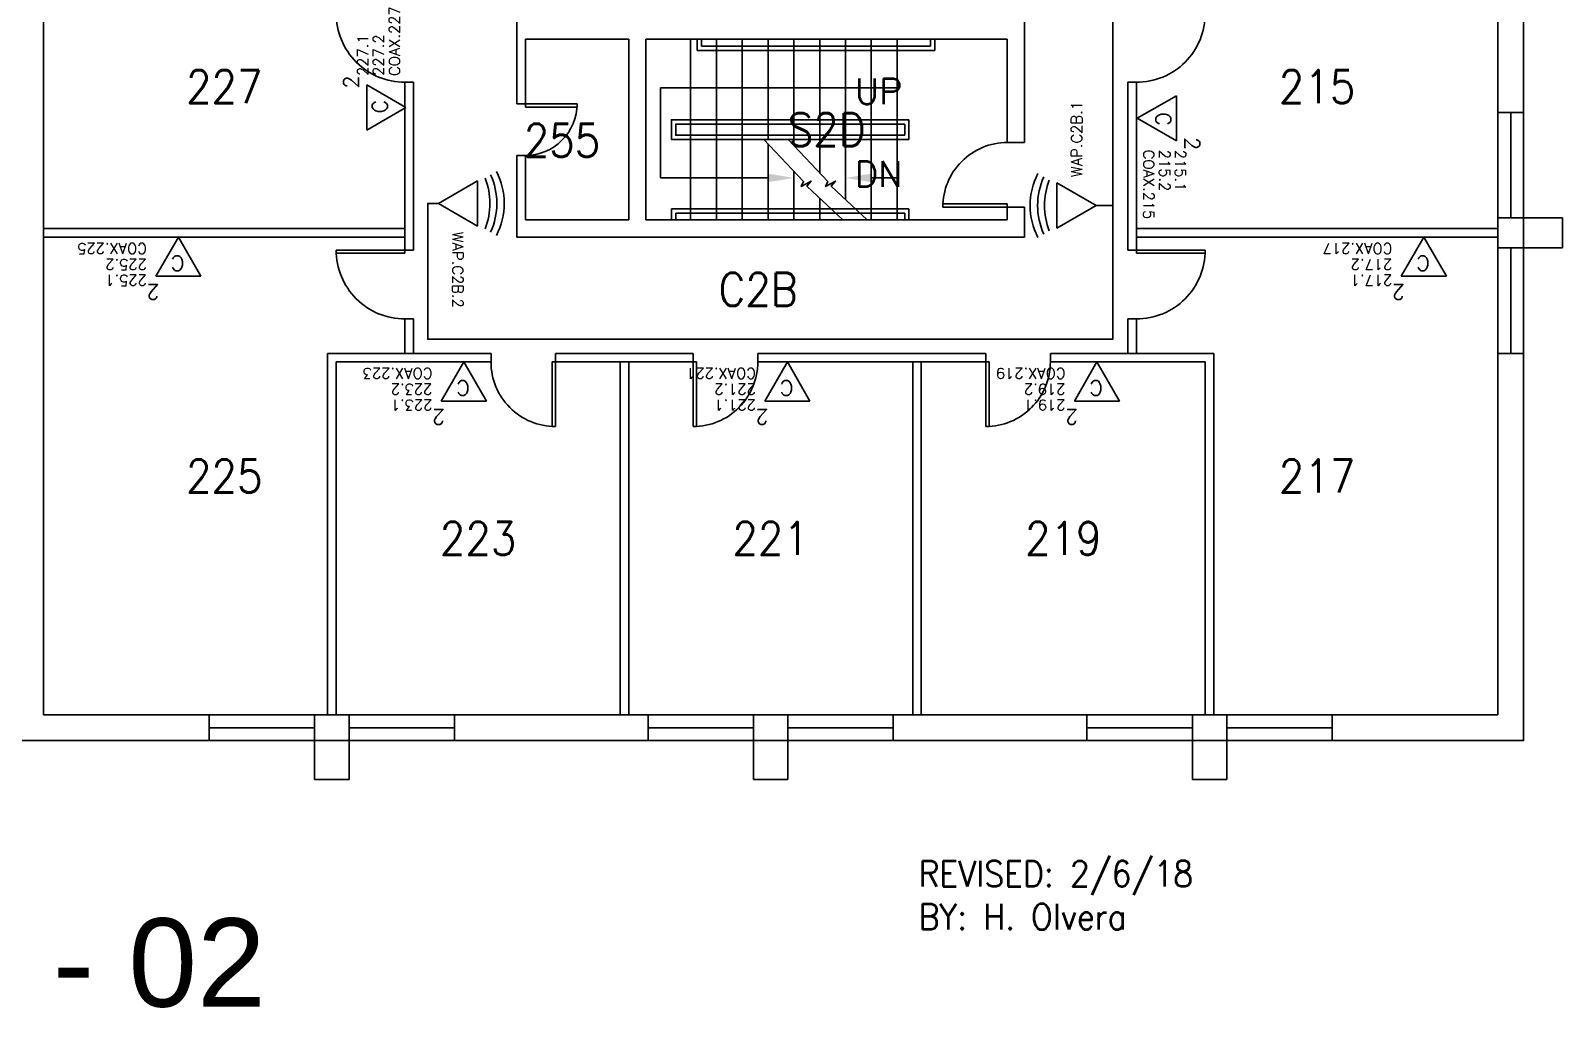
# Model space of a CAD drawing. Header units: inches. Extents: x -460 to 10305, y -938 to 5356.
# Drawn here: x 5818 to 6530, y -133 to 333 of the extents above; entities that cross this region are included whole.
import ezdxf
from ezdxf.enums import TextEntityAlignment as Align

# ---------------------------------------------------------------- set-up
doc = ezdxf.new("R2010")
doc.units = ezdxf.units.IN
doc.header["$MEASUREMENT"] = 0
doc.set_wipeout_variables(frame=1)
for name, color, linetype in [('01-0263-02-DWG-BFP-ARCH$0$SP-DOORS', 5, 'Continuous'), ('01-0263-02-DWG-BFP-ARCH$0$SP-GROSS', 30, 'Continuous'), ('01-0263-02-DWG-BFP-ARCH$0$SP-GUARDRAIL', 150, 'Continuous'), ('01-0263-02-DWG-BFP-ARCH$0$SP-PRINT_TEXT', 250, 'Continuous'), ('01-0263-02-DWG-BFP-ARCH$0$SP-RMNO', 7, 'Continuous'), ('01-0263-02-DWG-BFP-ARCH$0$SP-ROOM', 7, 'Continuous'), ('01-0263-02-DWG-BFP-ARCH$0$SP-STAIRS', 1, 'Continuous'), ('01-0263-02-DWG-BFP-ARCH$0$SP-TEXT', 72, 'Continuous'), ('01-0263-02-DWG-BFP-ARCH$0$SP-WALL', 7, 'Continuous'), ('01-0263-02-DWG-BFP-ARCH$0$SP-WINDOWS', 6, 'Continuous'), ('T-Comm-E', 1, 'Continuous'), ('T-Comm-E-Wireless', 1, 'Continuous'), ('T-Comm-Path', 40, 'Continuous')]:
    doc.layers.add(name, color=color, linetype=linetype)
doc.layers.get('01-0263-02-DWG-BFP-ARCH$0$SP-ROOM').off()
doc.styles.add('01-0263-02-DWG-BFP-ARCH$0$ARIAL', font='ARIAL', dxfattribs={"height": 0.2})
doc.styles.add('01-0263-02-DWG-BFP-ARCH$0$ROMANS', font='ROMANS.shx', dxfattribs={"width": 0.9})
doc.styles.add('01-0263-02-DWG-BFP-ARCH$0$STANDARD', font='TXT.shx', dxfattribs={"height": 12})
doc.styles.add('3-32', font='SIMPLEX.shx', dxfattribs={"height": 9})

# ---------------------------------------------------------------- blocks, each defined once
blk = doc.blocks.new('01-0263-02-DWG-BFP-ARCH$0$DOR00')
at = {"color": 0}
for p, q in [((0, 1), (0, 0)), ((1, 0), (1, 1))]:
    blk.add_line(p, q, dxfattribs=at)
blk = doc.blocks.new('01-0263-02-DWG-BFP-ARCH$0$DOR01')
at = {"color": 0}
for p, q in [((1, 1), (0, 1)), ((0, 1), (0, 0)), ((1, 0), (1, 1)), ((0, 0), (1, 0))]:
    blk.add_line(p, q, dxfattribs=at)
blk = doc.blocks.new('01-0263-02-DWG-BFP-ARCH$0$FMGRM1')
at = {"style": '01-0263-02-DWG-BFP-ARCH$0$ROMANS', "width": 0.9}
for tag, p in [('RMAREA', (0, -0.2836)), ('DATA1', (0, -0.443)), ('DATA2', (0, -0.6024)), ('DATA3', (0, -0.7618)), ('DATA4', (0, -0.9213)), ('DATA5', (0, -1.0807))]:
    blk.add_attdef(tag, text='', height=0.1172, dxfattribs=at).set_placement(p, align=Align.CENTER)
at = {"linetype": 'Continuous'}
blk.add_wipeout([(-0.375, -0.125), (0.375, -0.125), (0.375, 0.125), (-0.375, 0.125)], dxfattribs=at)
at = {"layer": '01-0263-02-DWG-BFP-ARCH$0$SP-RMNO', "style": '01-0263-02-DWG-BFP-ARCH$0$ROMANS', "width": 0.9}
blk.add_attdef('RMNUMB', text='', height=0.16, dxfattribs=at).set_placement((0, 0), align=Align.MIDDLE)
blk = doc.blocks.new('01-0263-02-DWG-BFP-ARCH', base_point=(1295.16, 1353.43))
at = {"layer": '01-0263-02-DWG-BFP-ARCH$0$SP-DOORS'}
for points in [[(3251.16, 1659.43, -0.414214), (3219.16, 1691.43, -0.414214)], [(3591.16, 1659.43, 0.414214), (3623.16, 1691.43, 0.414214)], [(3307.16, 1625.43, 0.414214), (3331.16, 1649.43, 0.414214)], [(3531.16, 1631.43, 0.414214), (3501.16, 1601.43, 0.414214)], [(3251.16, 1549.43, -0.414214), (3219.16, 1581.43, -0.414214)], [(3591.16, 1549.43, 0.414214), (3623.16, 1581.43, 0.414214)], [(3291.16, 1529.43, 0.414214), (3321.16, 1499.43, 0.414214)], [(3415.16, 1529.43, -0.414214), (3385.16, 1499.43, -0.414214)], [(3551.16, 1529.43, -0.414214), (3521.16, 1499.43, -0.414214)]]:
    blk.add_lwpolyline(points, format="xyb", dxfattribs=at)
at = {"layer": '01-0263-02-DWG-BFP-ARCH$0$SP-GROSS'}
blk.add_lwpolyline([(3071.16, 2641.43), (3071.16, 1353.43), (3771.16, 1353.43), (3771.06, 2641.38), (3071.16, 2641.43)], close=True, dxfattribs=at)
at = {"layer": '01-0263-02-DWG-BFP-ARCH$0$SP-GUARDRAIL'}
for p, q in [((3387.02, 1674.21), (3387.02, 1679.43)), ((3497.43, 1674.21), (3387.02, 1674.21)), ((3389.02, 1676.21), (3389.02, 1679.43)), ((3495.43, 1676.21), (3389.02, 1676.21)), ((3495.43, 1679.43), (3495.43, 1676.21)), ((3497.43, 1679.43), (3497.43, 1674.21)), ((3485.45, 1600.64), (3375.04, 1600.64)), ((3375.04, 1600.64), (3375.04, 1595.43)), ((3483.45, 1598.64), (3377.04, 1598.64)), ((3377.04, 1598.64), (3377.04, 1595.43)), ((3483.45, 1595.43), (3483.45, 1598.64)), ((3485.45, 1595.43), (3485.45, 1600.64))]:
    blk.add_line(p, q, dxfattribs=at)
for points in [[(3375.04, 1637.43), (3375.04, 1642.01), (3485.45, 1642.01)], [(3377.04, 1637.43), (3377.04, 1640.01), (3483.45, 1640.01)], [(3483.45, 1640.01), (3483.45, 1637.43)], [(3485.45, 1642.01), (3485.45, 1637.43)], [(3375.04, 1637.43), (3375.04, 1632.84), (3485.45, 1632.84)], [(3377.04, 1637.43), (3377.04, 1634.84), (3483.45, 1634.84)], [(3483.45, 1634.84), (3483.45, 1637.43)], [(3485.45, 1632.84), (3485.45, 1637.43)]]:
    blk.add_lwpolyline(points, dxfattribs=at)
at = {"layer": '01-0263-02-DWG-BFP-ARCH$0$SP-STAIRS'}
for p, q in [((3383.94, 1595.43), (3383.94, 1679.43)), ((3395.94, 1595.43), (3395.94, 1679.43)), ((3407.94, 1595.43), (3407.94, 1679.43)), ((3419.94, 1632.84), (3419.94, 1679.43)), ((3431.94, 1630.02), (3431.94, 1679.43)), ((3443.94, 1617.34), (3443.94, 1679.43)), ((3455.94, 1604.88), (3455.94, 1679.43)), ((3467.94, 1595.43), (3467.94, 1679.43)), ((3479.94, 1595.43), (3479.94, 1679.43)), ((3419.94, 1595.43), (3419.94, 1630.75)), ((3431.94, 1595.43), (3431.94, 1618.07)), ((3443.94, 1595.43), (3443.94, 1605.53))]:
    blk.add_line(p, q, dxfattribs=at)
for points in [[(3454.71, 1595.43), (3437.97, 1611.14), (3439.93, 1613.53), (3435.36, 1610.92), (3436.45, 1613.31), (3417.97, 1632.84)], [(3466.02, 1595.43), (3449.28, 1611.14), (3451.23, 1613.53), (3446.67, 1610.92), (3447.76, 1613.31), (3429.27, 1632.84)]]:
    blk.add_lwpolyline(points, dxfattribs=at)
at = {"layer": '01-0263-02-DWG-BFP-ARCH$0$SP-TEXT'}
for p, q in [((3369.93, 1614.98), (3369.93, 1656.9)), ((3369.93, 1656.9), (3479.94, 1656.9)), ((3419.94, 1614.98), (3369.93, 1614.98)), ((3467.94, 1614.98), (3479.94, 1614.98))]:
    blk.add_line(p, q, dxfattribs=at)
for points in [[(3419.94, 1612.98), (3419.94, 1616.98), (3431.94, 1614.98)], [(3467.94, 1616.98), (3467.94, 1612.98), (3455.94, 1614.98)]]:
    blk.add_solid(points, dxfattribs=at)
at = {"layer": '01-0263-02-DWG-BFP-ARCH$0$SP-WALL'}
for p, q in [((3083.16, 2629.43), (3083.16, 1365.43)), ((3759.16, 1365.43), (3759.16, 1904.43)), ((3771.16, 1904.43), (3771.16, 1353.43)), ((3303.16, 1649.43), (3303.16, 1807.93)), ((3539.16, 1631.43), (3539.16, 1801.43)), ((3355.16, 1679.43), (3307.16, 1679.43)), ((3307.16, 1649.43), (3307.16, 1679.43)), ((3355.16, 1595.43), (3355.16, 1679.43)), ((3363.16, 1595.43), (3363.16, 1679.43)), ((3531.16, 1679.43), (3363.16, 1679.43)), ((3531.16, 1631.43), (3531.16, 1679.43)), ((3251.16, 1581.43), (3251.16, 1659.43)), ((3255.16, 1581.43), (3255.16, 1659.43)), ((3587.16, 1581.43), (3587.16, 1659.43)), ((3591.16, 1581.43), (3591.16, 1659.43)), ((3771.16, 1645.43), (3759.16, 1645.43)), ((3303.16, 1587.43), (3303.16, 1625.43)), ((3307.16, 1595.43), (3307.16, 1625.43)), ((3355.16, 1595.43), (3307.16, 1595.43)), ((3531.16, 1595.43), (3363.16, 1595.43)), ((3531.16, 1595.43), (3531.16, 1601.43)), ((3539.16, 1587.43), (3539.16, 1601.43)), ((3759.16, 1596.43), (3789.16, 1596.43)), ((3771.16, 1596.43), (3771.16, 1582.43)), ((3789.16, 1596.43), (3789.16, 1582.43)), ((3083.16, 1591.43), (3251.16, 1591.43)), ((3759.16, 1591.43), (3591.16, 1591.43)), ((3083.16, 1587.43), (3251.16, 1587.43)), ((3539.16, 1587.43), (3303.16, 1587.43)), ((3759.16, 1587.43), (3591.16, 1587.43)), ((3789.16, 1582.43), (3759.16, 1582.43)), ((3251.16, 1533.43), (3251.16, 1549.43)), ((3255.16, 1533.43), (3255.16, 1549.43)), ((3587.16, 1533.43), (3587.16, 1549.43)), ((3591.16, 1533.43), (3591.16, 1549.43)), ((3215.16, 1365.43), (3215.16, 1533.43)), ((3291.16, 1533.43), (3215.16, 1533.43)), ((3385.16, 1533.43), (3321.16, 1533.43)), ((3521.16, 1533.43), (3415.16, 1533.43)), ((3627.16, 1533.43), (3551.16, 1533.43)), ((3627.16, 1365.43), (3627.16, 1533.43)), ((3771.16, 1533.43), (3759.16, 1533.43)), ((3219.16, 1365.43), (3219.16, 1529.43)), ((3291.16, 1529.43), (3219.16, 1529.43)), ((3385.16, 1529.43), (3321.16, 1529.43)), ((3351.16, 1365.43), (3351.16, 1529.43)), ((3355.16, 1365.43), (3355.16, 1529.43)), ((3521.16, 1529.43), (3415.16, 1529.43)), ((3487.16, 1365.43), (3487.16, 1529.43)), ((3491.16, 1365.43), (3491.16, 1529.43)), ((3623.16, 1529.43), (3551.16, 1529.43)), ((3623.16, 1365.43), (3623.16, 1529.43)), ((3759.16, 1365.43), (3083.16, 1365.43)), ((3160.16, 1365.43), (3160.16, 1353.43)), ((3209.16, 1365.43), (3225.16, 1365.43)), ((3209.16, 1335.43), (3209.16, 1365.43)), ((3225.16, 1365.43), (3225.16, 1335.43)), ((3274.16, 1365.43), (3274.16, 1353.43)), ((3364.16, 1365.43), (3364.16, 1353.43)), ((3413.16, 1335.43), (3413.16, 1365.43)), ((3413.16, 1365.43), (3429.16, 1365.43)), ((3429.16, 1365.43), (3429.16, 1335.43)), ((3478.16, 1365.43), (3478.16, 1353.43)), ((3568.16, 1365.43), (3568.16, 1353.43)), ((3617.16, 1365.43), (3633.16, 1365.43)), ((3617.16, 1335.43), (3617.16, 1365.43)), ((3633.16, 1365.43), (3633.16, 1335.43)), ((3682.16, 1365.43), (3682.16, 1353.43)), ((3771.16, 1353.43), (3071.16, 1353.43)), ((3225.16, 1335.43), (3209.16, 1335.43)), ((3429.16, 1335.43), (3413.16, 1335.43)), ((3633.16, 1335.43), (3617.16, 1335.43))]:
    blk.add_line(p, q, dxfattribs=at)
blk.add_lwpolyline([(3617.16, 1353.43), (3427.16, 1353.43)], dxfattribs=at)
at = {"layer": '01-0263-02-DWG-BFP-ARCH$0$SP-WINDOWS'}
for p, q in [((3765.16, 1645.43), (3765.16, 1596.43)), ((3765.16, 1533.43), (3765.16, 1582.43)), ((3160.16, 1359.43), (3209.16, 1359.43)), ((3274.16, 1359.43), (3225.16, 1359.43)), ((3364.16, 1359.43), (3413.16, 1359.43)), ((3478.16, 1359.43), (3429.16, 1359.43)), ((3568.16, 1359.43), (3617.16, 1359.43)), ((3682.16, 1359.43), (3633.16, 1359.43))]:
    blk.add_line(p, q, dxfattribs=at)
at = {"layer": '01-0263-02-DWG-BFP-ARCH$0$SP-DOORS'}
for p, xscale, yscale, zscale, rotation in [((3307.16, 1649.43), -24, 1.5, 24, 180), ((3591.16, 1581.43), -32, 1.5, 32, 180), ((3321.16, 1529.43), -30, 1.5, 30, 90), ((3385.16, 1529.43), -30, -1.5, 30, 90), ((3521.16, 1529.43), -30, -1.5, 30, 89.99999999999359)]:
    blk.add_blockref('01-0263-02-DWG-BFP-ARCH$0$DOR01', p, dxfattribs=dict(at, xscale=xscale, yscale=yscale, zscale=zscale, rotation=rotation))
for p, xscale, yscale, zscale in [((3531.16, 1601.43), -30, 1.5, 30), ((3251.16, 1581.43), -32, -1.5, 32)]:
    blk.add_blockref('01-0263-02-DWG-BFP-ARCH$0$DOR01', p, dxfattribs=dict(at, xscale=xscale, yscale=yscale, zscale=zscale))
at = {"layer": '01-0263-02-DWG-BFP-ARCH$0$SP-WALL'}
for p, xscale, yscale, zscale, rotation in [((3251.16, 1691.43), -32, -4, 32, 90), ((3591.16, 1691.43), -32, 4, 32, 90), ((3307.16, 1649.43), -24, 4, 24, 90), ((3531.16, 1601.43), -30, 8, 30, 270), ((3251.16, 1581.43), -32, -4, 32, 90), ((3591.16, 1581.43), -32, 4, 32, 90), ((3385.16, 1529.43), -30, -4, 30, 180), ((3521.16, 1529.43), -30, -4, 30, 180)]:
    blk.add_blockref('01-0263-02-DWG-BFP-ARCH$0$DOR00', p, dxfattribs=dict(at, xscale=xscale, yscale=yscale, zscale=zscale, rotation=rotation))
at = {"layer": '01-0263-02-DWG-BFP-ARCH$0$SP-WALL', "xscale": -30, "yscale": 4, "zscale": 30}
blk.add_blockref('01-0263-02-DWG-BFP-ARCH$0$DOR00', (3321.16, 1529.43), dxfattribs=at)
at = {"layer": '01-0263-02-DWG-BFP-ARCH$0$SP-PRINT_TEXT', "linetype": 'Continuous', "style": '01-0263-02-DWG-BFP-ARCH$0$ARIAL'}
blk.add_text('0263 UConn Brien McMahon Hall & Dining - 02', height=41.0843, dxfattribs=at).set_placement((2585.15, 1229.78), align=Align.CENTER)
at = {"layer": '01-0263-02-DWG-BFP-ARCH$0$SP-PRINT_TEXT', "insert": (3489.83, 1297.59), "char_height": 12, "attachment_point": 1, "style": '01-0263-02-DWG-BFP-ARCH$0$ROMANS'}
blk.add_mtext_dynamic_manual_height_columns('REVISED: 2/6/18\\PBY: H. Olvera ', width=384.4094, gutter_width=60, heights=[0], dxfattribs=at)
at = {"layer": '01-0263-02-DWG-BFP-ARCH$0$SP-TEXT', "style": '01-0263-02-DWG-BFP-ARCH$0$STANDARD'}
for s, p in [('UP', (3482.39, 1655.25)), ('DN', (3482.39, 1616.82))]:
    blk.add_text(s, height=12, dxfattribs=at).set_placement(p, align=Align.MIDDLE_RIGHT)
at = {"layer": '01-0263-02-DWG-BFP-ARCH$0$SP-ROOM'}
ref = blk.add_blockref('01-0263-02-DWG-BFP-ARCH$0$FMGRM1', (3167.16, 1657.43), dxfattribs=dict(at, xscale=96, yscale=96, zscale=96))
ref.add_attrib('RMNUMB', '227', dxfattribs={"layer": '01-0263-02-DWG-BFP-ARCH$0$SP-RMNO', "height": 15.36, "style": '01-0263-02-DWG-BFP-ARCH$0$ROMANS', "width": 0.9}).set_placement((3167.16, 1657.43), align=Align.MIDDLE)
ref = blk.add_blockref('01-0263-02-DWG-BFP-ARCH$0$FMGRM1', (3675.16, 1657.43), dxfattribs=dict(at, xscale=96, yscale=96, zscale=96))
ref.add_attrib('RMNUMB', '215', dxfattribs={"layer": '01-0263-02-DWG-BFP-ARCH$0$SP-RMNO', "height": 15.36, "style": '01-0263-02-DWG-BFP-ARCH$0$ROMANS', "width": 0.9}).set_placement((3675.16, 1657.43), align=Align.MIDDLE)
ref = blk.add_blockref('01-0263-02-DWG-BFP-ARCH$0$FMGRM1', (3447.16, 1637.43), dxfattribs=dict(at, xscale=96, yscale=96, zscale=96))
ref.add_attrib('RMNUMB', 'S2D', dxfattribs={"layer": '01-0263-02-DWG-BFP-ARCH$0$SP-RMNO', "height": 15.36, "style": '01-0263-02-DWG-BFP-ARCH$0$ROMANS', "width": 0.9}).set_placement((3447.16, 1637.43), align=Align.MIDDLE)
ref = blk.add_blockref('01-0263-02-DWG-BFP-ARCH$0$FMGRM1', (3324.13, 1632.46), dxfattribs=dict(at, xscale=96, yscale=96, zscale=96))
ref.add_attrib('RMNUMB', '255', dxfattribs={"layer": '01-0263-02-DWG-BFP-ARCH$0$SP-RMNO', "height": 15.36, "style": '01-0263-02-DWG-BFP-ARCH$0$ROMANS', "width": 0.9}).set_placement((3324.13, 1632.46), align=Align.MIDDLE)
ref = blk.add_blockref('01-0263-02-DWG-BFP-ARCH$0$FMGRM1', (3415.3, 1563.16), dxfattribs=dict(at, xscale=96, yscale=96, zscale=96))
ref.add_attrib('RMNUMB', 'C2B', dxfattribs={"layer": '01-0263-02-DWG-BFP-ARCH$0$SP-RMNO', "height": 15.36, "style": '01-0263-02-DWG-BFP-ARCH$0$ROMANS', "width": 0.9}).set_placement((3415.3, 1563.16), align=Align.MIDDLE)
ref = blk.add_blockref('01-0263-02-DWG-BFP-ARCH$0$FMGRM1', (3167.16, 1476.43), dxfattribs=dict(at, xscale=96, yscale=96, zscale=96))
ref.add_attrib('RMNUMB', '225', dxfattribs={"layer": '01-0263-02-DWG-BFP-ARCH$0$SP-RMNO', "height": 15.36, "style": '01-0263-02-DWG-BFP-ARCH$0$ROMANS', "width": 0.9}).set_placement((3167.16, 1476.43), align=Align.MIDDLE)
ref = blk.add_blockref('01-0263-02-DWG-BFP-ARCH$0$FMGRM1', (3675.16, 1476.43), dxfattribs=dict(at, xscale=96, yscale=96, zscale=96))
ref.add_attrib('RMNUMB', '217', dxfattribs={"layer": '01-0263-02-DWG-BFP-ARCH$0$SP-RMNO', "height": 15.36, "style": '01-0263-02-DWG-BFP-ARCH$0$ROMANS', "width": 0.9}).set_placement((3675.16, 1476.43), align=Align.MIDDLE)
ref = blk.add_blockref('01-0263-02-DWG-BFP-ARCH$0$FMGRM1', (3285.16, 1447.43), dxfattribs=dict(at, xscale=96, yscale=96, zscale=96))
ref.add_attrib('RMNUMB', '223', dxfattribs={"layer": '01-0263-02-DWG-BFP-ARCH$0$SP-RMNO', "height": 15.36, "style": '01-0263-02-DWG-BFP-ARCH$0$ROMANS', "width": 0.9}).set_placement((3285.16, 1447.43), align=Align.MIDDLE)
ref = blk.add_blockref('01-0263-02-DWG-BFP-ARCH$0$FMGRM1', (3421.16, 1447.43), dxfattribs=dict(at, xscale=96, yscale=96, zscale=96))
ref.add_attrib('RMNUMB', '221', dxfattribs={"layer": '01-0263-02-DWG-BFP-ARCH$0$SP-RMNO', "height": 15.36, "style": '01-0263-02-DWG-BFP-ARCH$0$ROMANS', "width": 0.9}).set_placement((3421.16, 1447.43), align=Align.MIDDLE)
ref = blk.add_blockref('01-0263-02-DWG-BFP-ARCH$0$FMGRM1', (3557.16, 1447.43), dxfattribs=dict(at, xscale=96, yscale=96, zscale=96))
ref.add_attrib('RMNUMB', '219', dxfattribs={"layer": '01-0263-02-DWG-BFP-ARCH$0$SP-RMNO', "height": 15.36, "style": '01-0263-02-DWG-BFP-ARCH$0$ROMANS', "width": 0.9}).set_placement((3557.16, 1447.43), align=Align.MIDDLE)
blk = doc.blocks.new('WIRELESS')
for p, q in [((10.5, 18.19), (-10.5, 18.19)), ((-10.5, 18.19), (0, 0)), ((0, 0), (10.5, 18.19))]:
    blk.add_line(p, q)
for centre, start, end in [((0, -1.44), 62.42971, 117.57029), ((0, -4.89), 65.52052, 114.47948), ((0, -8.1), 68.40947, 111.59053)]:
    blk.add_arc(centre, 32.08, start, end)
at = {"style": '3-32', "flags": 1}
for tag, p in [('RM_NUMBER', (50.85, 153.68)), ('UTP_CATEGORY', (50.85, 140.31)), ('QUANTITY_UTP', (50.85, 127.18)), ('WIRELESS_OUTLET_LOCATION', (50.85, 114.16)), ('TELECOMM_ROOM', (50.85, 100.31)), ('QTY_COAX', (50.33, 74.2)), ('POS_2', (166.1, 63.3)), ('POS_3', (166.1, 55.3)), ('POS_4', (166.1, 46.8)), ('POS_5', (166.1, 38.67)), ('POS_6', (166.1, 30.05))]:
    blk.add_attdef(tag, p, '', height=5, dxfattribs=at)
at = {"flags": 1}
for tag, p in [('SERIAL_NUMBER', (51.84, 50.25)), ('MAC_ADDRESS', (51.84, 26.25)), ('ELEVATION', (51.84, 2.25)), ('WO_NUMBER', (53.96, -25.57))]:
    blk.add_attdef(tag, text='', height=5, dxfattribs=at).set_placement(p, align=Align.BOTTOM_LEFT)
at = {"style": '3-32'}
blk.add_attdef('POS_1', (13.17, 6.52), '', height=5, dxfattribs=at)
blk = doc.blocks.new('VOICE(1)DATA(1)COAX(1)')
for p, q in [((0, 0), (-10.5, 18.19)), ((-10.5, 18.19), (10.5, 18.19)), ((10.5, 18.19), (0, 0))]:
    blk.add_line(p, q)
at = {"char_height": 7, "attachment_point": 1, "style": '3-32'}
for s, insert, width in [('2', (8.78, 29.02), 11.7808), ('C', (-2.75, 15.62), 12.7033)]:
    blk.add_mtext(s, dxfattribs=dict(at, insert=insert, width=width))
at = {"style": '3-32', "flags": 1}
for tag, p in [('RM_NUMBER', (92.08, 138.94)), ('UTP_CATEGORY', (92.08, 125.57)), ('QUANTITY_UTP', (92.08, 112.44)), ('WIRELESS_OUTLET_LOCATION', (92.08, 99.43)), ('TELECOMM_ROOM', (92.08, 85.57)), ('QTY_COAX', (91.33, 59.47)), ('POS_4', (202.73, 34.3)), ('POS_5', (202.73, 26.05)), ('POS_6', (202.73, 17.55))]:
    blk.add_attdef(tag, p, '', height=5, dxfattribs=at)
at = {"flags": 1}
blk.add_attdef('WO_NUMBER', text='', height=5, dxfattribs=at).set_placement((90.2, 43.13), align=Align.BOTTOM_LEFT)
at = {"style": '3-32'}
for tag, p in [('POS_1', (14.63, 17.54)), ('POS_2', (14.64, 10.22)), ('POS_3', (14.62, 2.8))]:
    blk.add_attdef(tag, p, '', height=5, dxfattribs=at)

msp = doc.modelspace()

# ---------------------------------------------------------------- block references
msp.add_blockref('01-0263-02-DWG-BFP-ARCH', (4035.95, 3.26))

# ---------------------------------------------------------------- next in the draw order: linework, layer by layer
at = {"layer": 'T-Comm-Path'}
for points in [[(6275.95, 824.18), (6320.98, 824.18), (6320.98, 189.83), (6002.56, 189.83), (6002.56, 252.96), (6007.48, 252.96)], [(6275.95, 824.18), (6320.98, 824.18), (6320.98, 251.99), (6313.2, 251.99)]]:
    msp.add_lwpolyline(points, dxfattribs=at)

# ---------------------------------------------------------------- next in the draw order: block references
at = {"layer": 'T-Comm-E'}
for p, rotation, values in [((5992.38, 297.58), 90, {'POS_1': '227.1', 'POS_2': '227.2', 'POS_3': 'COAX.227'}), ((6332.38, 292.53), 270, {'POS_1': '215.1', 'POS_2': '215.2', 'POS_3': 'COAX.215'}), ((5886.62, 237.26), 180, {'POS_1': '225.1', 'POS_2': '225.2', 'POS_3': 'COAX.225'}), ((6465.54, 237.26), 180, {'POS_1': '217.1', 'POS_2': '217.2', 'POS_3': 'COAX.217'}), ((6019.33, 179.26), 180, {'POS_1': '223.1', 'POS_2': '223.2', 'POS_3': 'COAX.223'}), ((6169.71, 179.26), 180, {'POS_1': '221.1', 'POS_2': '221.2', 'POS_3': 'COAX.221'}), ((6313.62, 179.26), 180, {'POS_1': '219.1', 'POS_2': '219.2', 'POS_3': 'COAX.219'})]:
    msp.add_blockref('VOICE(1)DATA(1)COAX(1)', p, dxfattribs=dict(at, rotation=rotation)).add_auto_attribs(values)
at = {"layer": 'T-Comm-E-Wireless'}
for p, rotation, values in [((6313.2, 251.99), 90, {'POS_1': 'WAP.C2B.1'}), ((6007.48, 252.96), 270, {'POS_1': 'WAP.C2B.2'})]:
    msp.add_blockref('WIRELESS', p, dxfattribs=dict(at, rotation=rotation)).add_auto_attribs(values)

doc.saveas('drawing.dxf')
